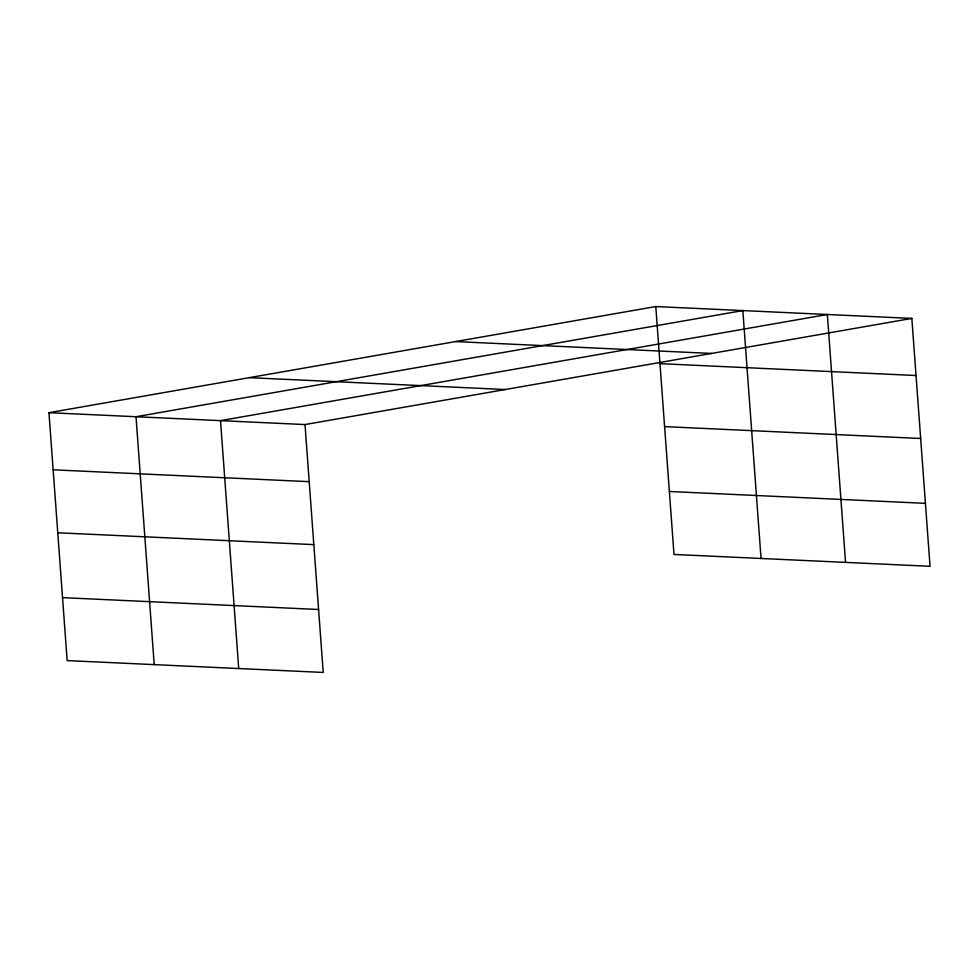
<?xml version="1.0" encoding="UTF-8"?>
<svg xmlns="http://www.w3.org/2000/svg" width="979" height="979" viewBox="0 0 979 979"><rect width="100%" height="100%" fill="white"/><g stroke="black" fill="none" stroke-linecap="round" stroke-linejoin="round"><path stroke-width="1.47" d="M48.95 412.697L305.007 424.556L323.217 672.451L67.159 660.592L48.95 412.697L655.783 306.549L911.841 318.408L930.05 566.303L673.993 554.444L655.783 306.549M305.007 424.556L911.841 318.408M455.529 341.573L711.586 353.443M659.981 363.662L916.038 375.52M249.204 377.661L505.262 389.532M664.606 426.611L920.664 438.482M669.367 491.482L925.424 503.341M53.147 469.81L309.205 481.668M57.773 532.772L313.831 544.63M62.534 597.631L318.591 609.501M845.55 562.387L827.341 314.492L220.508 420.64L238.717 668.535M761.05 558.471L742.841 310.576L136.008 416.724L154.217 664.619"/></g></svg>
